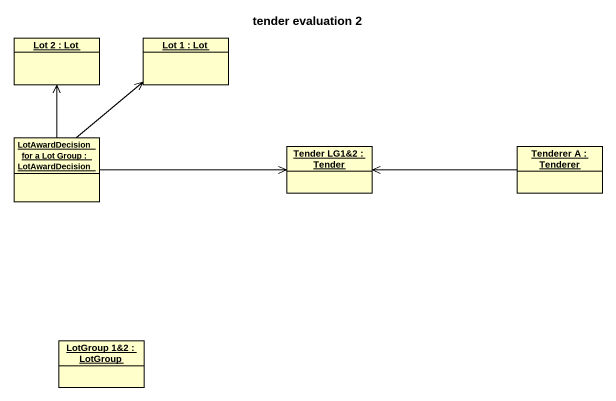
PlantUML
@startuml
title tender evaluation 2
hide circle
hide empty members
object "Lot 2 : Lot" as Lot_2
object "Lot 1 : Lot" as Lot_1
object "LotAwardDecision for a Lot Group : LotAwardDecision" as LotAwardDecision_for_a_Lot
object "Tender LG1&2 : Tender" as Tender_LG1_2
object "Tenderer A : Tenderer" as Tenderer_A
object "LotGroup 1&2 : LotGroup" as LotGroup_1_2
LotAwardDecision_for_a_Lot -up-> Lot_2
LotAwardDecision_for_a_Lot -up-> Lot_1
LotAwardDecision_for_a_Lot -right-> Tender_LG1_2
Tenderer_A -left-> Tender_LG1_2
@enduml
